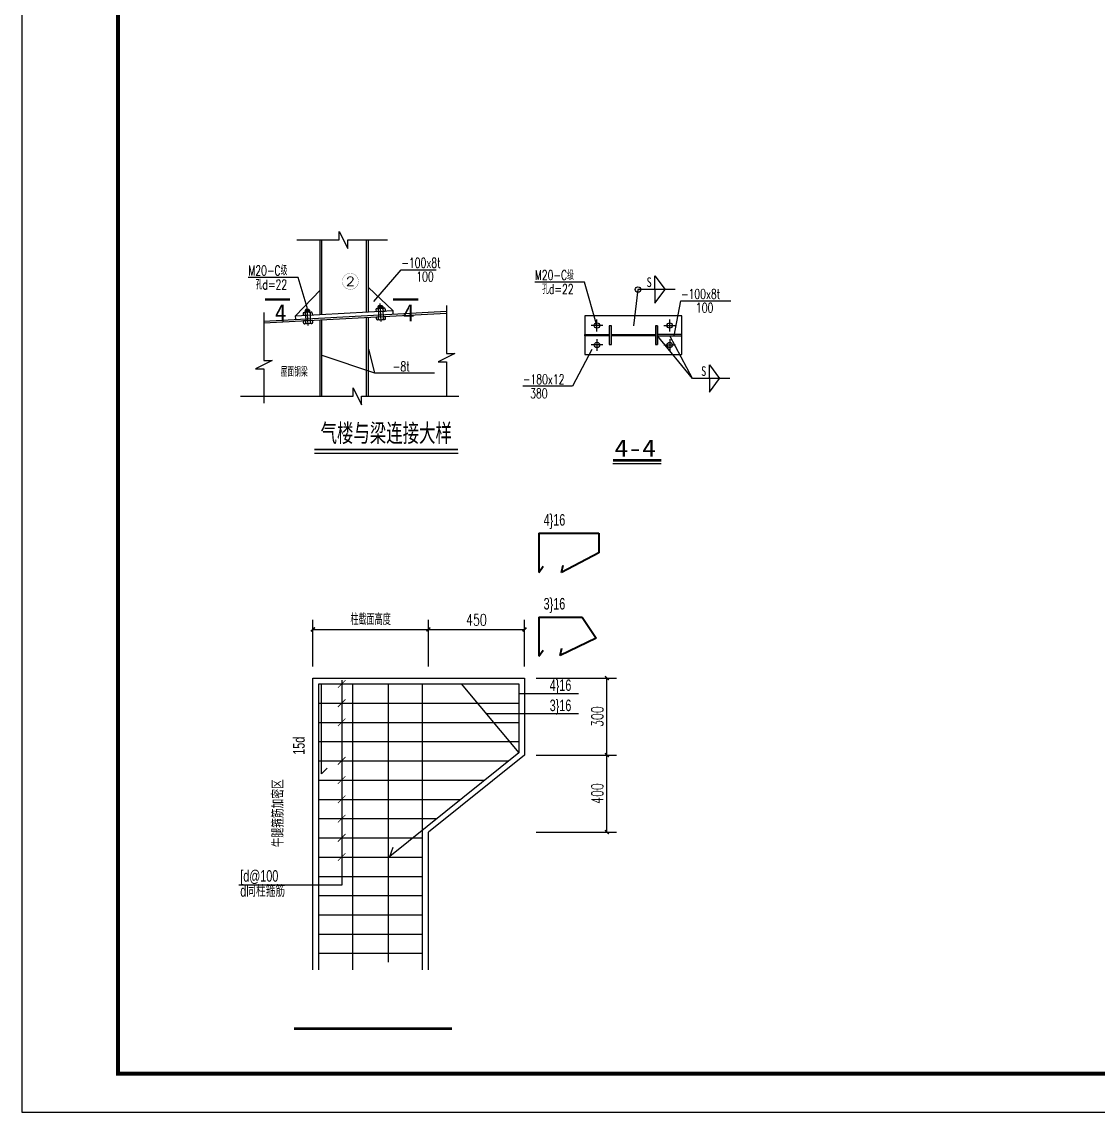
# Model space of a CAD drawing. Extents: x -695511 to 885008, y -751583 to -95266.
# Drawn here: x -44295 to -16322, y -704162 to -675833 of the extents above; entities that cross this region are included whole.
import ezdxf
from ezdxf.enums import TextEntityAlignment as Align

# ---------------------------------------------------------------- set-up
doc = ezdxf.new("R2010")
doc.units = 0
doc.header["$LTSCALE"] = 1000
doc.header["$MEASUREMENT"] = 0
doc.layers.add('1', color=1, linetype='Continuous', lineweight=40)
for name, color, linetype in [('1-TO', 6, 'Continuous'), ('2', 2, 'Continuous'), ('AD', 7, 'Continuous'), ('DIM_SYMB', 3, 'Continuous'), ('DOTE', 1, 'Continuous'), ('LA', 1, 'Continuous'), ('PPL', 3, 'Continuous'), ('PUB_DIM', 3, 'Continuous'), ('PUB_TEXT', 7, 'Continuous'), ('PUB_TITLE', 4, 'Continuous'), ('REIN', 6, 'Continuous'), ('TEXT', 7, 'Continuous'), ('xiangtu', 7, 'Continuous'), ('构件外轮廓线', 7, 'Continuous'), ('柱钢筋字串', 7, 'Continuous')]:
    doc.layers.add(name, color=color, linetype=linetype)
doc.styles.add('-宋体', font='', dxfattribs={"width": 0.8})
doc.styles.add('-黑体', font='simhei.ttf', dxfattribs={"width": 0.8})
doc.styles.add('_HZTXT', font='gs_txt.shx', dxfattribs={"width": 0.8, "bigfont": 'HZTXT.shx'})
doc.styles.add('_TCH_DIM_T3', font='SIMPLEX', dxfattribs={"width": 0.705882, "bigfont": 'GBCBIG'})
doc.styles.add('_TCH_LABEL', font='COMPLEX', dxfattribs={"bigfont": 'GBCBIG'})
doc.styles.add('DIM_FONT', font='SIMPLEX', dxfattribs={"width": 0.7, "bigfont": 'GBCBIG'})
doc.styles.add('GS_Rein', font='GS_TXT.shx', dxfattribs={"width": 0.7, "bigfont": 'GS_HZTXT.shx'})
doc.styles.add('hztxt', font='romand_pkpm', dxfattribs={"bigfont": 'gbcbig'})
doc.styles.get('-宋体').set_extended_font_data('SimSun')
doc.dimstyles.new('_TCH_ARCH&&100', dxfattribs={"dimtxt": 297.5, "dimasz": 100, "dimexe": 250, "dimexo": 300, "dimgap": 100, "dimtad": 1, "dimdec": 0, "dimzin": 0, "dimdsep": 46, "dimtxsty": '_TCH_DIM_T3', "dimblk": 'ARCHTICK', "dimcen": 0.09, "dimclrt": 7, "dimazin": 2, "dimtfac": 1, "dimtdec": 0, "dimtix": 1, "dimtmove": 2, "dimatfit": 3, "dimfxl": 1, "dimtolj": 1, "dimtzin": 0, "dimarcsym": 0})

# ---------------------------------------------------------------- blocks, each defined once
blk = doc.blocks.new('G$CFD5776A7')
h = blk.add_hatch(color=256)
h.paths.add_polyline_path([(9634, 3349), (10779, 3349), (10779, 3316), (9634, 3316)])
h.paths.add_polyline_path([(10779, 3093), (10836, 3093), (10836, 3572), (10779, 3572)])
h.paths.add_polyline_path([(9576, 3093), (9634, 3093), (9634, 3572), (9576, 3572)])
edge = h.paths.add_edge_path(flags=17)
edge.add_line((9576, 3572), (9576, 3093))
for p, q in [((9576, 3572), (9576, 3093)), ((10836, 3572), (10836, 3093)), ((10836, 3572), (10836, 3093)), ((3324, 2968), (3481, 2356)), ((2114, 2812), (3481, 2356))]:
    blk.add_line(p, q)
at = {"const_width": 63}
for points in [[(1286, 4259), (632, 4259)], [(4616, 4259), (3962, 4259)]]:
    blk.add_lwpolyline(points, dxfattribs=at)
for points in [[(8946, 2829), (11466, 2829), (11466, 3837), (8946, 3837)], [(9576, 3093), (9634, 3093), (9634, 3572), (9576, 3572)], [(10779, 3093), (10836, 3093), (10836, 3572), (10779, 3572)]]:
    blk.add_lwpolyline(points, close=True)
at = {"layer": '1-TO'}
for p, q in [((2064, 3868), (2064, 5807)), ((2114, 3871), (2114, 5807)), ((3274, 3934), (3274, 5807)), ((3324, 3937), (3324, 5807)), ((3954, 3971), (3324, 4568)), ((1429, 3834), (2064, 4499)), ((604, 3701), (5349, 3958)), ((604, 3650), (5349, 3908)), ((2064, 1746), (2064, 3730)), ((2114, 1746), (2114, 3732)), ((3274, 1746), (3274, 3795)), ((3324, 1746), (3324, 3798))]:
    blk.add_line(p, q, dxfattribs=at)
blk.add_lwpolyline([(1434, 3746), (1429, 3834), (3954, 3971), (3959, 3883)], dxfattribs=at)
at = {"layer": '2', "ltscale": 0.01}
for p, q in [((1697, 3998), (1674, 3973)), ((1775, 4002), (1697, 3998)), ((1775, 4002), (1800, 3979)), ((3517, 3998), (3519, 3947)), ((3592, 4101), (3569, 4075)), ((3592, 4101), (3670, 4105)), ((3670, 4105), (3695, 4082)), ((3756, 4011), (3758, 3960)), ((1622, 3895), (1625, 3844)), ((1864, 3857), (1625, 3844)), ((1871, 3719), (1632, 3706)), ((1635, 3655), (1632, 3706)), ((1861, 3908), (1864, 3857)), ((1874, 3668), (1871, 3719)), ((3519, 3947), (3758, 3960)), ((3527, 3809), (3766, 3822)), ((3530, 3758), (3527, 3809)), ((3769, 3771), (3766, 3822))]:
    blk.add_line(p, q, dxfattribs=at)
at = {"layer": '2'}
for p, q in [((3543, 4028), (3725, 4038)), ((3544, 4028), (3543, 4028)), ((3574, 4001), (3577, 3950)), ((3698, 4008), (3701, 3957)), ((3725, 4038), (3726, 4038)), ((1650, 3925), (1649, 3925)), ((1831, 3935), (1650, 3925)), ((1679, 3899), (1682, 3848)), ((1692, 3658), (1690, 3709)), ((1803, 3905), (1806, 3854)), ((1816, 3665), (1814, 3716)), ((1830, 3935), (1831, 3935)), ((3560, 3731), (3741, 3741)), ((3560, 3731), (3560, 3731)), ((3587, 3761), (3584, 3812)), ((3711, 3768), (3708, 3819)), ((3741, 3741), (3742, 3741)), ((1666, 3628), (1665, 3628)), ((1847, 3638), (1666, 3628)), ((1846, 3638), (1847, 3638))]:
    blk.add_line(p, q, dxfattribs=at)
at = {"layer": '2', "ltscale": 0.01}
for centre, start, end in [((3545, 4000), 93.1073, 183.1073), ((3727, 4010), 3.1073, 93.1073), ((1650, 3897), 93.1073, 183.1073), ((1833, 3907), 3.1073, 93.1073), ((3558, 3760), 183.1073, 273.1073), ((3740, 3769), 273.1073, 3.1073), ((1663, 3657), 183.1073, 273.1073), ((1846, 3667), 273.1073, 3.1073)]:
    blk.add_arc(centre, 28.4, start, end, dxfattribs=at)
at = {"layer": '2'}
for centre, start, end in [((3546, 4000), 3.1073, 93.1073), ((3602, 4003), 93.1073, 183.1073), ((3670, 4007), 3.1073, 93.1073), ((3726, 4010), 93.1073, 183.1073), ((1651, 3897), 3.1073, 93.1073), ((1708, 3900), 93.1073, 183.1073), ((1775, 3904), 3.1073, 93.1073), ((1832, 3907), 93.1073, 183.1073), ((3559, 3760), 273.1073, 3.1073), ((3615, 3763), 183.1073, 273.1073), ((3683, 3766), 273.1073, 3.1073), ((3740, 3769), 183.1073, 273.1073), ((1664, 3657), 273.1073, 3.1073), ((1721, 3660), 183.1073, 273.1073), ((1788, 3663), 273.1073, 3.1073), ((1845, 3667), 183.1073, 273.1073)]:
    blk.add_arc(centre, 28.4, start, end, dxfattribs=at)
at = {"layer": 'AD'}
for p, q in [((1684, 3848), (1692, 3709)), ((1804, 3854), (1811, 3716)), ((3579, 3951), (3587, 3812)), ((3699, 3957), (3706, 3819))]:
    blk.add_line(p, q, dxfattribs=at)
for points in [[(1461, 5807), (2564, 5807), (2564, 6026), (2784, 5588), (2784, 5807), (3821, 5807)], [(1801, 3973), (1797, 3976), (1800, 3979), (1674, 3973), (1678, 3970), (1675, 3966)], [(1801, 3967), (1798, 3970), (1801, 3973), (1675, 3966), (1678, 3963), (1675, 3960)], [(1801, 3961), (1798, 3964), (1801, 3967), (1675, 3960), (1678, 3957), (1675, 3954)], [(3570, 4069), (3573, 4073), (3569, 4075), (3695, 4082), (3692, 4079), (3695, 4076)], [(3570, 4063), (3573, 4066), (3570, 4069), (3695, 4076), (3692, 4073), (3696, 4070)], [(3570, 4057), (3573, 4060), (3570, 4063), (3696, 4070), (3693, 4066), (3696, 4063)], [(3571, 4050), (3574, 4054), (3570, 4057), (3696, 4063), (3693, 4060), (3696, 4057)], [(3571, 4044), (3574, 4047), (3571, 4050), (3696, 4057), (3693, 4054), (3697, 4051)], [(3571, 4038), (3574, 4041), (3571, 4044), (3697, 4051), (3694, 4048), (3697, 4045)], [(3572, 4031), (3575, 4035), (3571, 4038), (3697, 4045), (3694, 4041), (3697, 4038)], [(3573, 4030), (3572, 4031), (3697, 4038), (3696, 4036)], [(5349, 4107), (5349, 2859), (5568, 2859), (5130, 2640), (5349, 2640), (5349, 1749)], [(604, 3926), (604, 2679), (823, 2679), (385, 2459), (604, 2459), (604, 1569)], [(1802, 3954), (1798, 3957), (1801, 3961), (1675, 3954), (1679, 3951), (1676, 3947)], [(1802, 3948), (1799, 3951), (1802, 3954), (1676, 3947), (1679, 3944), (1676, 3941)], [(1802, 3942), (1799, 3945), (1802, 3948), (1676, 3941), (1679, 3938), (1676, 3935)], [(1803, 3935), (1799, 3938), (1802, 3942), (1676, 3935), (1680, 3932), (1677, 3929)], [(1801, 3934), (1803, 3935), (1677, 3929), (1679, 3927)], [(0, 1746), (2925, 1746), (2925, 1965), (3144, 1527), (3144, 1746), (5673, 1746)]]:
    blk.add_lwpolyline(points, dxfattribs=at)
at = {"layer": 'DOTE', "ltscale": 0.001}
for p, q in [((1758, 3588), (1733, 4051)), ((3653, 3691), (3628, 4153))]:
    blk.add_line(p, q, dxfattribs=at)
at = {"layer": 'LA'}
blk.add_line((9673, 0), (10929, 0), dxfattribs=at)
at = {"layer": 'LA', "const_width": 63}
blk.add_lwpolyline([(9673, 81), (10929, 81)], dxfattribs=at)
at = {"layer": 'PUB_DIM', "const_width": 5.97}
blk.add_lwpolyline([(3061, 4731, 1), (2643, 4731, 1)], format="xyb", close=True, dxfattribs=at)
at = {"layer": 'PUB_TEXT'}
for p, q in [((11744, 2208), (10836, 3316)), ((3481, 2356), (5040, 2356))]:
    blk.add_line(p, q, dxfattribs=at)
for points in [[(1733, 4051), (1495, 4832), (200, 4832)], [(3466, 4207), (4175, 5031), (5080, 5031)], [(10768, 4519), (10768, 4875), (11029, 4519)], [(9261, 3585), (8940, 4713), (7645, 4713)], [(11293, 4519), (10326, 4519), (10206, 3572)], [(10768, 4519), (10768, 4163), (11029, 4519)], [(11265, 3314), (11443, 4222), (12738, 4222)], [(12710, 2208), (11744, 2208), (11151, 3316)], [(9128, 2961), (8629, 2006), (7334, 2006)], [(12185, 2208), (12185, 2564), (12446, 2208)], [(12185, 2208), (12185, 1852), (12446, 2208)]]:
    blk.add_lwpolyline(points, dxfattribs=at)
at = {"layer": 'PUB_TEXT', "ltscale": 50, "const_width": 44.1}
blk.add_lwpolyline([(1916, 366), (5653, 366)], dxfattribs=at)
at = {"layer": 'PUB_TEXT', "ltscale": 50}
blk.add_lwpolyline([(1916, 272), (5653, 272)], dxfattribs=at)
at = {"layer": 'PUB_TEXT'}
blk.add_circle((10326, 4519), 69.3, dxfattribs=at)
at = {"layer": 'xiangtu'}
for p, q in [((9261, 3431), (9261, 3738)), ((11151, 3431), (11151, 3738)), ((9415, 3585), (9108, 3585)), ((10998, 3585), (11305, 3585)), ((9261, 3234), (9261, 2927)), ((11151, 3234), (11151, 2927)), ((9415, 3081), (9108, 3081)), ((10998, 3081), (11305, 3081))]:
    blk.add_line(p, q, dxfattribs=at)
for points in [[(8946, 3349), (9576, 3349), (9576, 3316), (8946, 3316)], [(9634, 3349), (10779, 3349), (10779, 3316), (9634, 3316)], [(11466, 3349), (10836, 3349), (10836, 3316), (11466, 3316)]]:
    blk.add_lwpolyline(points, close=True, dxfattribs=at)
for centre in [(9261, 3585), (11151, 3585), (9261, 3081), (11151, 3081)]:
    blk.add_circle(centre, 69.3, dxfattribs=at)
at = {"layer": 'PPL', "color": 7, "style": '_HZTXT', "width": 0.8}
blk.add_text('气楼与梁连接大样', height=533.3, dxfattribs=at).set_placement((2078, 504))
at = {"layer": 'PUB_TEXT'}
for s, height, style, width, p in [('M20-C级', 252, 'hztxt', 0.7, (200, 4888)), ('-100x8t', 252, 'hztxt', 0.7, (4176, 5087)), ('100', 252, 'hztxt', 0.7, (4565, 4728)), ('M20-C级', 252, 'hztxt', 0.7, (7646, 4768)), ('S', 252, '-宋体', 0.8, (10548, 4585)), ('孔d=22', 252, 'hztxt', 0.7, (390, 4523)), ('孔d=22', 252, 'hztxt', 0.7, (7835, 4404)), ('-100x8t', 252, 'hztxt', 0.7, (11443, 4278)), ('100', 252, 'hztxt', 0.7, (11832, 3919)), ('-8t', 252, 'DIM_FONT', 0.707, (3952, 2396)), ('屋面钢梁', 252, 'hztxt', 0.7, (1039, 2256)), ('-180x12', 252, 'hztxt', 0.7, (7335, 2061)), ('S', 252, '-宋体', 0.8, (11966, 2274)), ('380', 252, 'hztxt', 0.7, (7524, 1696)), ('4-4', 441, '-黑体', 1.2, (9714, 180))]:
    blk.add_text(s, height=height, dxfattribs=dict(at, style=style, width=width)).set_placement(p)
at = {"layer": 'PUB_TEXT', "style": '_TCH_LABEL', "width": 1.5}
blk.add_text('2', height=236, dxfattribs=at).set_placement((2734, 4613), (2970, 4613), align=Align.FIT)
at = {"layer": 'PUB_TEXT', "style": '-黑体'}
for p in [(889, 3697), (4218, 3697)]:
    blk.add_text('4', height=441, dxfattribs=at).set_placement(p)
blk = doc.blocks.new('_ArchTick')
at = {"color": 0, "linetype": 'ByBlock', "const_width": 0.4}
blk.add_lwpolyline([(-0.5, -0.5), (0.5, 0.5)], dxfattribs=at)
blk = doc.blocks.new('*D288')
at = {"layer": 'Defpoints', "color": 0, "transparency": 16777216}
for p in [(464107, -124345), (466248, -124345), (464107, -126345)]:
    blk.add_point(p, dxfattribs=at)
at = {"layer": 'PUB_DIM', "color": 0, "lineweight": -2, "transparency": 16777216}
for p, q in [((464407, -124345), (466498, -124345)), ((466248, -126345), (466248, -124345)), ((464407, -126345), (466498, -126345))]:
    blk.add_line(p, q, dxfattribs=at)
at = {"layer": 'PUB_DIM', "color": 0, "linetype": 'ByBlock', "lineweight": -2, "transparency": 16777216, "xscale": 100, "yscale": 100, "zscale": 100}
for p, rotation in [((466248, -124345), 89.99999999999834), ((466248, -126345), 269.9999999999983)]:
    blk.add_blockref('_ArchTick', p, dxfattribs=dict(at, rotation=rotation))
at = {"layer": 'PUB_DIM', "color": 7, "transparency": 16777216, "insert": (466000, -125345), "char_height": 297.5, "attachment_point": 5, "rotation": 90, "style": '_TCH_DIM_T3'}
blk.add_mtext('\\A1;\\A1;300', dxfattribs=at)
blk = doc.blocks.new('*D289')
at = {"layer": 'Defpoints', "color": 0, "transparency": 16777216}
for p in [(464107, -126345), (466248, -126345), (464107, -128345)]:
    blk.add_point(p, dxfattribs=at)
at = {"layer": 'PUB_DIM', "color": 0, "lineweight": -2, "transparency": 16777216}
for p, q in [((464407, -126345), (466498, -126345)), ((466248, -128345), (466248, -126345)), ((464407, -128345), (466498, -128345))]:
    blk.add_line(p, q, dxfattribs=at)
at = {"layer": 'PUB_DIM', "color": 0, "linetype": 'ByBlock', "lineweight": -2, "transparency": 16777216, "xscale": 100, "yscale": 100, "zscale": 100}
for p, rotation in [((466248, -126345), 89.99999999999834), ((466248, -128345), 269.9999999999983)]:
    blk.add_blockref('_ArchTick', p, dxfattribs=dict(at, rotation=rotation))
at = {"layer": 'PUB_DIM', "color": 7, "transparency": 16777216, "insert": (466000, -127345), "char_height": 297.5, "attachment_point": 5, "rotation": 90, "style": '_TCH_DIM_T3'}
blk.add_mtext('\\A1;400', dxfattribs=at)
blk = doc.blocks.new('*D290')
at = {"layer": 'Defpoints', "color": 0, "transparency": 16777216}
for p in [(461607, -123080), (458607, -124345), (461607, -124345)]:
    blk.add_point(p, dxfattribs=at)
at = {"layer": 'PUB_DIM', "color": 0, "lineweight": -2, "transparency": 16777216}
for p, q in [((458607, -124045), (458607, -122830)), ((461607, -124045), (461607, -122830)), ((458607, -123080), (461607, -123080))]:
    blk.add_line(p, q, dxfattribs=at)
at = {"layer": 'PUB_DIM', "color": 0, "linetype": 'ByBlock', "lineweight": -2, "transparency": 16777216, "xscale": 100, "yscale": 100, "zscale": 100, "rotation": 180}
blk.add_blockref('_ArchTick', (458607, -123080), dxfattribs=at)
at = {"layer": 'PUB_DIM', "color": 0, "linetype": 'ByBlock', "lineweight": -2, "transparency": 16777216, "xscale": 100, "yscale": 100, "zscale": 100}
blk.add_blockref('_ArchTick', (461607, -123080), dxfattribs=at)
at = {"layer": 'PUB_DIM', "color": 7, "transparency": 16777216, "insert": (460107, -122817), "char_height": 297.5, "attachment_point": 5, "style": '_TCH_DIM_T3'}
blk.add_mtext('\\A1;柱截面高度', dxfattribs=at)
blk = doc.blocks.new('*D291')
at = {"layer": 'Defpoints', "color": 0, "transparency": 16777216}
for p in [(464107, -123080), (461607, -124345), (464107, -124345)]:
    blk.add_point(p, dxfattribs=at)
at = {"layer": 'PUB_DIM', "color": 0, "lineweight": -2, "transparency": 16777216}
for p, q in [((461607, -124045), (461607, -122830)), ((464107, -124045), (464107, -122830)), ((461607, -123080), (464107, -123080))]:
    blk.add_line(p, q, dxfattribs=at)
at = {"layer": 'PUB_DIM', "color": 0, "linetype": 'ByBlock', "lineweight": -2, "transparency": 16777216, "xscale": 100, "yscale": 100, "zscale": 100, "rotation": 180}
blk.add_blockref('_ArchTick', (461607, -123080), dxfattribs=at)
at = {"layer": 'PUB_DIM', "color": 0, "linetype": 'ByBlock', "lineweight": -2, "transparency": 16777216, "xscale": 100, "yscale": 100, "zscale": 100}
blk.add_blockref('_ArchTick', (464107, -123080), dxfattribs=at)
at = {"layer": 'PUB_DIM', "color": 7, "transparency": 16777216, "insert": (462857, -122831), "char_height": 297.5, "attachment_point": 5, "style": '_TCH_DIM_T3'}
blk.add_mtext('\\A1;\\A1;450', dxfattribs=at)
blk = doc.blocks.new('GTTY(2)')
at = {"layer": '1'}
for p, q in [((464481.1, -120579.9), (466033.4, -120579.9)), ((464481.1, -120579.9), (464481.1, -121599.4)), ((466033.4, -120579.9), (466033.4, -121089.3)), ((466033.4, -121089.3), (465064.2, -121599.4)), ((464481.1, -121599.4), (464591.2, -121440.4)), ((465064.2, -121599.4), (465106.8, -121412.1)), ((464481.1, -122759.4), (465604.3, -122759.4)), ((464481.1, -122759.4), (464481.1, -123778.9)), ((465604.3, -122759.4), (465969.1, -123308.6)), ((465969.1, -123308.6), (465032, -123756)), ((464481.1, -123778.9), (464591.2, -123619.9)), ((465032, -123756), (465074.6, -123568.7))]:
    blk.add_line(p, q, dxfattribs=at)
at = {"layer": 'DIM_SYMB', "const_width": 70}
blk.add_lwpolyline([(458114.7, -133453.6), (462218, -133453.6)], dxfattribs=at)
at = {"layer": 'REIN'}
for p, q in [((458757.2, -131924.4), (458757.2, -124495.4)), ((458757.2, -124495.4), (463957.2, -124495.4)), ((458829.1, -126830.9), (458829.1, -124495.4)), ((459647.2, -131924.4), (459647.2, -124495.4)), ((460567.2, -131725.2), (460567.2, -124495.4)), ((461457.2, -131924.4), (461457.2, -124495.4)), ((462457.2, -124495.4), (463957.2, -126283.3)), ((463957.2, -124495.4), (463957.2, -126283.3)), ((458757.2, -124995.4), (463957.2, -124995.4)), ((458757.2, -125495.4), (463957.2, -125495.4)), ((458757.2, -125995.4), (463957.2, -125995.4)), ((463957.2, -126283.3), (460607.3, -128981.7)), ((458757.2, -126495.4), (463693.8, -126495.4)), ((458829.1, -126830.9), (458979.8, -126681.6)), ((458757.2, -126995.4), (463071.3, -126995.4)), ((458757.2, -127495.4), (462449.3, -127495.4)), ((458757.2, -127995.4), (461827.3, -127995.4)), ((458757.2, -128495.4), (461457.2, -128495.4)), ((458757.2, -128995.4), (461457.2, -128995.4)), ((458757.2, -129495.4), (461457.2, -129495.4)), ((458757.2, -129995.4), (461457.2, -129995.4)), ((458757.2, -130495.4), (461457.2, -130495.4)), ((458757.2, -130995.4), (461457.2, -130995.4)), ((458757.2, -131495.4), (461457.2, -131495.4))]:
    blk.add_line(p, q, dxfattribs=at)
blk.add_lwpolyline([(460607.3, -128981.7), (460695, -128736.1)], dxfattribs=at)
at = {"layer": 'TEXT'}
for p, q in [((459354.4, -124397.5), (459354.4, -129725.8)), ((463957.2, -124741.5), (465509.7, -124741.5)), ((463104.6, -125267), (465509.7, -125267)), ((459354.4, -129725.8), (456677.8, -129725.8))]:
    blk.add_line(p, q, dxfattribs=at)
at = {"layer": 'TEXT', "const_width": 20}
for points in [[(459256.2, -124593.6), (459452.7, -124397.2)], [(459256.2, -125093.6), (459452.7, -124897.2)], [(459256.2, -125593.6), (459452.7, -125397.2)], [(459256.2, -126593.6), (459452.7, -126397.2)], [(459256.2, -127093.6), (459452.7, -126897.2)], [(459256.2, -127593.6), (459452.7, -127397.2)], [(459256.2, -128093.6), (459452.7, -127897.2)], [(459256.2, -128593.6), (459452.7, -128397.2)], [(459256.2, -129093.6), (459452.7, -128897.2)]]:
    blk.add_lwpolyline(points, dxfattribs=at)
at = {"layer": '构件外轮廓线'}
for p, q in [((458607.2, -131924.4), (458607.2, -124345.4)), ((458607.2, -124345.4), (464107.2, -124345.4)), ((464107.2, -124345.4), (464107.2, -126345.4)), ((464107.2, -126345.4), (461607.2, -128345.4)), ((461607.2, -131924.4), (461607.2, -128345.4))]:
    blk.add_line(p, q, dxfattribs=at)
at = {"layer": '柱钢筋字串', "style": 'GS_Rein', "width": 0.7}
for s, p in [('4}16', (464602.9, -120383.9)), ('3}16', (464602.9, -122563.4)), ('4}16', (464760.7, -124678.2)), ('3}16', (464760.7, -125203.7)), ('[d@100', (456719.9, -129635)), ('d同柱箍筋', (456719.9, -130024.5))]:
    blk.add_text(s, height=300, dxfattribs=at).set_placement(p)
for s, p in [('15d', (458393.6, -126337.2)), ('牛腿箍筋加密区', (457845.3, -128738))]:
    blk.add_text(s, height=300, rotation=90, dxfattribs=at).set_placement(p)
at = {"layer": 'PUB_DIM'}
for p1, p2, distance, text, override, picture, middle in [((458607.2, -124345.4), (461607.2, -124345.4), 1265.2, '柱截面高度', {"dimlfac": 0.2}, '*D290', (460107.2, -122816.7)), ((461607.2, -124345.4), (464107.2, -124345.4), 1265.2, '\\A1;450', {"dimlfac": 0.2, "dimtxsty": '_TCH_DIM_T3'}, '*D291', (462857.2, -122831.4)), ((464107.2, -126345.4), (464107.2, -124345.4), -2141.2, '\\A1;300', {"dimlfac": 0.2, "dimtxsty": '_TCH_DIM_T3'}, '*D288', (465999.6, -125345.4))]:
    dim = blk.add_aligned_dim(p1=p1, p2=p2, distance=distance, text=text, dimstyle='_TCH_ARCH&&100', override=override, dxfattribs=at)
    dim.commit()
    dim.dimension.update_dxf_attribs({"geometry": picture, "text_midpoint": middle})
dim = blk.add_aligned_dim(p1=(464107.2, -128345.4), p2=(464107.2, -126345.4), distance=-2141.2, dimstyle='_TCH_ARCH&&100', override={"dimlfac": 0.2}, dxfattribs=at)
dim.commit()
dim.dimension.update_dxf_attribs({"geometry": '*D289', "text_midpoint": (465999.6, -127345.4)})

msp = doc.modelspace()

# ---------------------------------------------------------------- linework, layer by layer
at = {"layer": 'PUB_TITLE'}
msp.add_lwpolyline([(-44295, -704162.5), (60805, -704162.5), (60805, -644762.5), (-44295, -644762.5)], close=True, dxfattribs=at)
at = {"layer": 'PUB_TITLE', "const_width": 100}
msp.add_lwpolyline([(-41795, -703162.5), (59805, -703162.5), (59805, -645762.5), (-41795, -645762.5)], close=True, dxfattribs=at)

# ---------------------------------------------------------------- block references
msp.add_blockref('G$CFD5776A7', (-38608.3, -687307.9))
at = {"layer": 'TEXT'}
msp.add_blockref('GTTY(2)', (-495336.8, -568539.2), dxfattribs=at)

doc.saveas('drawing.dxf')
